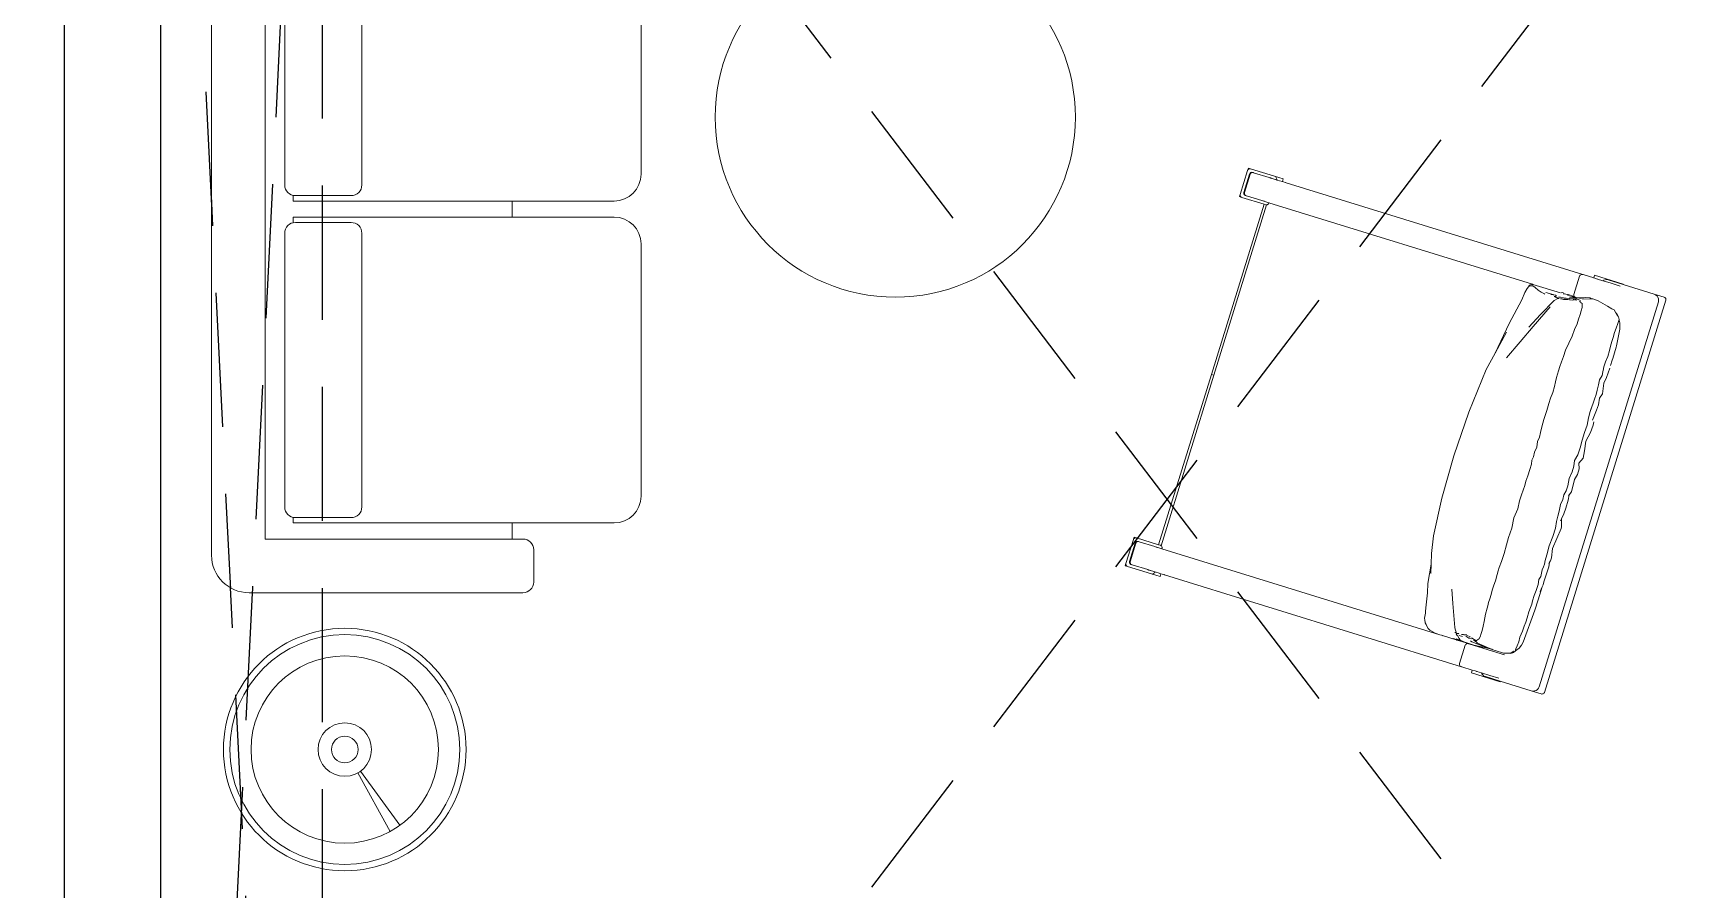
# Model space of a CAD drawing. Header units: metres. Extents: x 231 to 394, y -324 to -29.
# Drawn here: x 282.594 to 285.688, y -67.81 to -66.213 of the extents above; entities that cross this region are included whole.
import ezdxf

# ---------------------------------------------------------------- set-up
doc = ezdxf.new("R2010")
doc.units = ezdxf.units.M
doc.set_wipeout_variables(frame=1)
doc.linetypes.add('AR-01-REC$0$DASHED2', pattern=[0.375, 0.25, -0.125])
doc.linetypes.add('HIDDEN', pattern=[0.375, 0.25, -0.125])
for name, color, linetype in [('A-PISO', 30, 'Continuous'), ('AR-01-REC$0$A-MUROS', 8, 'Continuous'), ('AR-01-REC$0$A-PROY CERRAMIENTOS', 8, 'AR-01-REC$0$DASHED2'), ('AR-01-REC$0$A-PROY LINTERNILLAS', 8, 'Continuous')]:
    doc.layers.add(name, color=color, linetype=linetype)
doc.layers.add('AR-01-REC$0$A-MUEBLES', color=8, linetype='Continuous', lineweight=0)

msp = doc.modelspace()

# ---------------------------------------------------------------- linework, layer by layer
at = {"layer": 'AR-01-REC$0$A-MUEBLES', "color": 8, "transparency": 33554559}
for p, q in [((284.8557, -66.469), (284.857, -66.4647)), ((284.8569, -66.4671), (284.8562, -66.468)), ((284.8579, -66.4664), (284.8569, -66.4671)), ((284.857, -66.4647), (284.8613, -66.4661)), ((284.859, -66.466), (284.8579, -66.4664)), ((284.8602, -66.4659), (284.859, -66.466)), ((284.8613, -66.4661), (284.8602, -66.4659)), ((284.906, -66.4799), (284.8613, -66.4661)), ((284.8418, -66.5137), (284.8557, -66.469)), ((284.8486, -66.5102), (284.8592, -66.4758)), ((284.849, -66.5103), (284.8596, -66.4759)), ((284.8498, -66.5105), (284.8605, -66.4762)), ((284.8562, -66.468), (284.8557, -66.469)), ((284.8592, -66.4758), (284.8597, -66.4747)), ((284.8596, -66.4759), (284.8601, -66.4748)), ((284.8597, -66.4747), (284.8605, -66.4738)), ((284.8601, -66.4748), (284.8609, -66.4739)), ((284.8605, -66.4738), (284.8614, -66.4731)), ((284.8605, -66.4762), (284.861, -66.4751)), ((284.8609, -66.4739), (284.8618, -66.4732)), ((284.861, -66.4751), (284.8617, -66.4742)), ((284.8614, -66.4731), (284.8625, -66.4727)), ((284.8617, -66.4742), (284.8627, -66.4735)), ((284.8618, -66.4732), (284.8629, -66.4728)), ((284.8625, -66.4727), (284.8637, -66.4726)), ((284.8627, -66.4735), (284.8639, -66.4731)), ((284.8629, -66.4728), (284.864, -66.4727)), ((284.8637, -66.4726), (284.8649, -66.4728)), ((284.864, -66.4727), (284.8651, -66.473)), ((284.864, -66.4727), (284.8651, -66.4729)), ((284.8649, -66.4728), (284.8651, -66.4729)), ((284.8651, -66.4729), (284.8663, -66.4732)), ((284.8651, -66.473), (284.8652, -66.4731)), ((284.8667, -66.4734), (284.8663, -66.4732)), ((284.8957, -66.4823), (284.8667, -66.4734)), ((284.8957, -66.4823), (284.8968, -66.4828)), ((284.898, -66.483), (284.8957, -66.4823)), ((284.898, -66.483), (284.8991, -66.4836)), ((284.898, -66.483), (284.8993, -66.4835)), ((284.9003, -66.4839), (284.8993, -66.4835)), ((284.9087, -66.4864), (284.8993, -66.4835)), ((284.906, -66.4799), (284.9071, -66.4804)), ((284.906, -66.4799), (284.9219, -66.4848)), ((284.9071, -66.4804), (284.908, -66.4811)), ((284.908, -66.4811), (284.9087, -66.4821)), ((284.9087, -66.4821), (284.9091, -66.4832)), ((284.909, -66.4855), (284.9087, -66.4864)), ((284.9087, -66.4864), (284.9087, -66.4865)), ((284.9087, -66.4864), (284.9101, -66.4868)), ((284.9089, -66.4866), (284.9101, -66.4868)), ((284.9092, -66.4844), (284.909, -66.4855)), ((284.9091, -66.4832), (284.9092, -66.4844)), ((284.9101, -66.4868), (284.9106, -66.487)), ((284.9106, -66.487), (284.9117, -66.4875)), ((284.9152, -66.4884), (284.9106, -66.487)), ((284.9152, -66.4884), (284.9151, -66.4885)), ((284.9152, -66.4884), (284.9203, -66.49)), ((284.9219, -66.4848), (284.9203, -66.49)), ((284.9203, -66.49), (284.9203, -66.4901)), ((284.9203, -66.49), (284.9272, -66.4921)), ((284.9272, -66.4921), (284.9261, -66.4919)), ((285.4802, -66.6632), (284.9272, -66.4921)), ((284.8405, -66.518), (284.8418, -66.5137)), ((284.8448, -66.5194), (284.8405, -66.518)), ((284.8418, -66.5137), (284.8416, -66.5149)), ((284.8416, -66.5149), (284.8418, -66.5161)), ((284.8418, -66.5161), (284.8422, -66.5172)), ((284.8422, -66.5172), (284.8428, -66.5181)), ((284.8428, -66.5181), (284.8437, -66.5189)), ((284.8437, -66.5189), (284.8448, -66.5194)), ((284.8863, -66.5322), (284.8448, -66.5194)), ((284.8484, -66.5113), (284.8486, -66.5102)), ((284.8485, -66.5125), (284.8484, -66.5113)), ((284.8489, -66.5136), (284.8485, -66.5125)), ((284.849, -66.5103), (284.8488, -66.5114)), ((284.8488, -66.5114), (284.8489, -66.5126)), ((284.8489, -66.5126), (284.8493, -66.5137)), ((284.8496, -66.5146), (284.8489, -66.5136)), ((284.8493, -66.5137), (284.8499, -66.5147)), ((284.8498, -66.5105), (284.8496, -66.5117)), ((284.8496, -66.5117), (284.8498, -66.5129)), ((284.8505, -66.5153), (284.8496, -66.5146)), ((284.8498, -66.5129), (284.8502, -66.514)), ((284.8499, -66.5147), (284.8508, -66.5154)), ((284.8502, -66.514), (284.8509, -66.515)), ((284.8516, -66.5158), (284.8505, -66.5153)), ((284.8508, -66.5154), (284.8519, -66.5157)), ((284.8508, -66.5154), (284.8518, -66.5159)), ((284.8518, -66.5159), (284.8516, -66.5158)), ((284.8518, -66.5159), (284.853, -66.5162)), ((284.8519, -66.5157), (284.8519, -66.5158)), ((284.8534, -66.5164), (284.853, -66.5162)), ((284.8824, -66.5253), (284.8534, -66.5164)), ((284.8836, -66.5255), (284.8824, -66.5253)), ((284.8847, -66.526), (284.8824, -66.5253)), ((284.8847, -66.526), (284.8859, -66.5262)), ((284.8847, -66.526), (284.886, -66.5264)), ((284.8871, -66.5266), (284.886, -66.5264)), ((284.8954, -66.5294), (284.886, -66.5264)), ((284.8954, -66.5294), (284.8951, -66.5302)), ((284.8955, -66.5292), (284.8954, -66.5294)), ((284.8863, -66.532), (284.8863, -66.5322)), ((284.8895, -66.5332), (284.8863, -66.5322)), ((284.8895, -66.5332), (284.8907, -66.5334)), ((284.8907, -66.5334), (284.8909, -66.5334)), ((284.8909, -66.5334), (284.8918, -66.5333)), ((284.8918, -66.5333), (284.8929, -66.5329)), ((284.8929, -66.5329), (284.8939, -66.5322)), ((284.8939, -66.5322), (284.8947, -66.5313)), ((284.8947, -66.5313), (284.8951, -66.5302)), ((285.3804, -66.6831), (285.379, -66.6862)), ((285.3807, -66.6842), (285.379, -66.6862)), ((285.3804, -66.6831), (285.3818, -66.6822)), ((285.3859, -66.684), (285.3807, -66.6842)), ((285.3818, -66.6822), (285.3843, -66.6818)), ((285.3859, -66.6811), (285.3843, -66.6818)), ((285.3843, -66.6818), (285.3868, -66.6814)), ((285.3861, -66.6811), (285.3859, -66.6811)), ((285.3859, -66.6811), (285.3868, -66.6814)), ((285.3859, -66.6836), (285.3866, -66.6841)), ((285.3859, -66.684), (285.3866, -66.6841)), ((285.3866, -66.6841), (285.3914, -66.687)), ((285.3868, -66.6814), (285.3871, -66.6814)), ((285.3868, -66.6814), (285.4384, -66.6974)), ((285.4739, -66.666), (285.4633, -66.7004)), ((285.4739, -66.666), (285.4744, -66.6649)), ((285.4744, -66.6649), (285.4752, -66.664)), ((285.4752, -66.664), (285.4763, -66.6634)), ((285.4763, -66.6634), (285.4775, -66.663)), ((285.4775, -66.663), (285.4789, -66.663)), ((285.4789, -66.663), (285.4802, -66.6632)), ((285.4793, -66.6631), (285.4805, -66.6633)), ((285.4805, -66.6633), (285.4802, -66.6632)), ((285.5002, -66.6694), (285.4805, -66.6633)), ((285.5002, -66.6694), (285.5018, -66.6643)), ((285.5002, -66.6696), (285.5002, -66.6694)), ((285.5002, -66.6694), (285.5054, -66.671)), ((285.5018, -66.6643), (285.5551, -66.6808)), ((285.5054, -66.6712), (285.5054, -66.671)), ((285.5054, -66.671), (285.5089, -66.6721)), ((285.5077, -66.6719), (285.5089, -66.6721)), ((285.5089, -66.6721), (285.5155, -66.6741)), ((285.5154, -66.6743), (285.5155, -66.6741)), ((285.5175, -66.6748), (285.5155, -66.6741)), ((285.5173, -66.6749), (285.5175, -66.6748)), ((285.5175, -66.6748), (285.5187, -66.6739)), ((285.5175, -66.6748), (285.5327, -66.6795)), ((285.5187, -66.6739), (285.5215, -66.6729)), ((285.5215, -66.6729), (285.5244, -66.6726)), ((285.5244, -66.6726), (285.5273, -66.6731)), ((285.5273, -66.6731), (285.5549, -66.6816)), ((285.5327, -66.6795), (285.5495, -66.6847)), ((285.5551, -66.6808), (285.5549, -66.6816)), ((285.5549, -66.6816), (285.6128, -66.6996)), ((285.3722, -66.6963), (285.3764, -66.6892)), ((285.379, -66.6862), (285.3764, -66.6892)), ((285.3914, -66.687), (285.397, -66.6922)), ((285.397, -66.6922), (285.4021, -66.6961)), ((285.4264, -66.7112), (285.4012, -66.7377)), ((285.4021, -66.6961), (285.4083, -66.6992)), ((285.4092, -66.6995), (285.4083, -66.6992)), ((285.4092, -66.6995), (285.4086, -66.6993)), ((285.4113, -66.6967), (285.4222, -66.6999)), ((285.429, -66.7015), (285.4205, -66.7004)), ((285.4222, -66.6999), (285.4251, -66.7006)), ((285.4333, -66.7075), (285.4264, -66.7112)), ((285.4279, -66.7042), (285.4265, -66.7042)), ((285.4265, -66.7042), (285.4289, -66.7053)), ((285.4297, -66.704), (285.4279, -66.7042)), ((285.4289, -66.7053), (285.4281, -66.7053)), ((285.4298, -66.7052), (285.4289, -66.7053)), ((285.4292, -66.7016), (285.429, -66.7015)), ((285.429, -66.7015), (285.4309, -66.7027)), ((285.4298, -66.7052), (285.4305, -66.7053)), ((285.4299, -66.7049), (285.4305, -66.7053)), ((285.4305, -66.7053), (285.4334, -66.7072)), ((285.4309, -66.7027), (285.4311, -66.7029)), ((285.4333, -66.7075), (285.434, -66.7075)), ((285.4334, -66.7072), (285.434, -66.7075)), ((285.434, -66.7075), (285.4361, -66.7075)), ((285.4345, -66.705), (285.4382, -66.705)), ((285.4381, -66.7081), (285.4406, -66.7087)), ((285.4382, -66.705), (285.4428, -66.7064)), ((285.4413, -66.6968), (285.4396, -66.6971)), ((285.4422, -66.709), (285.4406, -66.7087)), ((285.4439, -66.697), (285.4413, -66.6968)), ((285.4428, -66.7064), (285.4426, -66.7061)), ((285.444, -66.7094), (285.4427, -66.7092)), ((285.4428, -66.7064), (285.445, -66.7071)), ((285.4459, -66.6991), (285.443, -66.6991)), ((285.4439, -66.7066), (285.445, -66.7071)), ((285.4523, -66.7094), (285.444, -66.7094)), ((285.4451, -66.7071), (285.445, -66.7071)), ((285.4451, -66.7071), (285.4491, -66.7072)), ((285.4459, -66.6991), (285.448, -66.6995)), ((285.448, -66.6995), (285.4526, -66.7003)), ((285.4491, -66.7072), (285.4491, -66.7072)), ((285.4491, -66.7072), (285.4553, -66.7075)), ((285.4531, -66.7017), (285.4511, -66.7015)), ((285.4523, -66.7094), (285.4552, -66.7103)), ((285.4526, -66.7003), (285.4566, -66.7016)), ((285.4531, -66.7017), (285.4598, -66.7028)), ((285.4602, -66.7043), (285.455, -66.7054)), ((285.4611, -66.7058), (285.455, -66.7054)), ((285.4551, -66.7103), (285.4552, -66.7103)), ((285.4552, -66.7103), (285.4562, -66.7101)), ((285.4553, -66.7075), (285.4553, -66.7074)), ((285.4553, -66.7075), (285.4558, -66.7075)), ((285.4558, -66.7075), (285.4628, -66.7085)), ((285.4562, -66.7101), (285.4602, -66.7106)), ((285.4643, -66.7045), (285.4598, -66.7028)), ((285.4602, -66.7043), (285.4665, -66.7061)), ((285.462, -66.7102), (285.4602, -66.7106)), ((285.4611, -66.7058), (285.4665, -66.7061)), ((285.4628, -66.7085), (285.4619, -66.7086)), ((285.462, -66.7102), (285.4631, -66.7103)), ((285.4681, -66.7085), (285.4628, -66.7085)), ((285.4631, -66.7015), (285.4633, -66.7004)), ((285.4633, -66.7027), (285.4631, -66.7015)), ((285.4638, -66.7039), (285.4633, -66.7027)), ((285.4633, -66.7103), (285.4642, -66.7103)), ((285.4643, -66.7045), (285.4638, -66.7039)), ((285.4691, -66.7063), (285.4643, -66.7045)), ((285.4658, -66.7103), (285.4666, -66.7103)), ((285.4665, -66.7061), (285.4691, -66.7063)), ((285.4666, -66.7103), (285.4687, -66.711)), ((285.4741, -66.7066), (285.4668, -66.7066)), ((285.4756, -66.7112), (285.4681, -66.7085)), ((285.4691, -66.7063), (285.4741, -66.7066)), ((285.474, -66.7135), (285.4753, -66.7146)), ((285.481, -66.7067), (285.4741, -66.7066)), ((285.4741, -66.7132), (285.4753, -66.7146)), ((285.4742, -66.7076), (285.481, -66.7067)), ((285.4753, -66.7146), (285.4759, -66.7152)), ((285.4759, -66.7152), (285.476, -66.7153)), ((285.4791, -66.7091), (285.4961, -66.7084)), ((285.481, -66.7067), (285.4844, -66.7062)), ((285.4927, -66.7068), (285.4844, -66.7062)), ((285.4961, -66.7084), (285.4927, -66.7068)), ((285.4961, -66.7084), (285.4983, -66.7083)), ((285.4983, -66.7083), (285.5084, -66.7124)), ((285.5261, -66.722), (285.5084, -66.7124)), ((285.6128, -66.6996), (285.6155, -66.7008)), ((285.6315, -66.7053), (285.6128, -66.6996)), ((285.6155, -66.7008), (285.6178, -66.7027)), ((285.6178, -66.7027), (285.6182, -66.7031)), ((285.6182, -66.7031), (285.6198, -66.7055)), ((285.6198, -66.7055), (285.6208, -66.7081)), ((285.621, -66.7109), (285.6206, -66.7137)), ((285.6208, -66.7081), (285.621, -66.7109)), ((285.6315, -66.7053), (285.6325, -66.7058)), ((285.6325, -66.7058), (285.6334, -66.7065)), ((285.6334, -66.7065), (285.6335, -66.7067)), ((285.6335, -66.7067), (285.6342, -66.7077)), ((285.6342, -66.7077), (285.6345, -66.7087)), ((285.6346, -66.7098), (285.6344, -66.711)), ((285.6345, -66.7087), (285.6346, -66.7098)), ((285.3793, -66.7612), (285.4012, -66.7377)), ((285.4191, -66.7236), (285.3873, -66.7598)), ((285.4718, -66.7466), (285.4747, -66.7377)), ((285.4747, -66.7377), (285.4767, -66.7308)), ((285.4767, -66.7308), (285.4785, -66.7247)), ((285.4769, -66.7157), (285.4784, -66.7169)), ((285.4785, -66.7247), (285.4787, -66.7211)), ((285.4786, -66.7166), (285.4787, -66.7209)), ((285.4787, -66.7209), (285.4787, -66.7202)), ((285.4787, -66.7209), (285.4787, -66.7211)), ((285.5261, -66.722), (285.5341, -66.7268)), ((285.5341, -66.7268), (285.538, -66.7291)), ((285.5416, -66.7346), (285.538, -66.7291)), ((285.5416, -66.7346), (285.5435, -66.7361)), ((285.5421, -66.7354), (285.5416, -66.7346)), ((285.5443, -66.7404), (285.5421, -66.7354)), ((285.5435, -66.7361), (285.5466, -66.742)), ((285.5443, -66.7406), (285.5443, -66.7404)), ((285.5466, -66.742), (285.5474, -66.7472)), ((285.3376, -66.7708), (285.3164, -66.8096)), ((285.3873, -66.7598), (285.3631, -66.7884)), ((285.4598, -66.7779), (285.4647, -66.7655)), ((285.4647, -66.7655), (285.4693, -66.7553)), ((285.4693, -66.7553), (285.4718, -66.7466)), ((285.5388, -66.7711), (285.5364, -66.7804)), ((285.5421, -66.7629), (285.5388, -66.7711)), ((285.5453, -66.7545), (285.5421, -66.7629)), ((285.5486, -66.7647), (285.5427, -66.7957)), ((285.5474, -66.7472), (285.5453, -66.7545)), ((285.5477, -66.748), (285.5474, -66.7472)), ((285.5477, -66.748), (285.549, -66.753)), ((285.549, -66.753), (285.5486, -66.7647)), ((285.3631, -66.7884), (285.3379, -66.8182)), ((285.4438, -66.8161), (285.4477, -66.8042)), ((285.4477, -66.8042), (285.4536, -66.791)), ((285.4536, -66.791), (285.4598, -66.7779)), ((285.5296, -66.8044), (285.5265, -66.8158)), ((285.5317, -66.7966), (285.5296, -66.8044)), ((285.5317, -66.7966), (285.5342, -66.7879)), ((285.532, -66.7952), (285.5317, -66.7966)), ((285.5364, -66.7804), (285.5342, -66.7879)), ((285.5357, -66.8194), (285.542, -66.7984)), ((285.542, -66.7984), (285.5427, -66.7957)), ((285.4345, -66.8426), (285.4372, -66.8348)), ((285.4372, -66.8348), (285.4401, -66.826)), ((285.4401, -66.826), (285.4438, -66.8161)), ((285.5193, -66.8353), (285.5175, -66.8419)), ((285.5221, -66.8259), (285.5193, -66.8353)), ((285.5265, -66.8158), (285.5221, -66.8259)), ((285.5243, -66.8553), (285.5301, -66.8377)), ((285.5316, -66.8328), (285.5347, -66.8226)), ((285.5357, -66.8194), (285.5347, -66.8226)), ((284.7927, -66.8509), (284.7881, -66.8494)), ((285.4272, -66.8718), (285.4288, -66.8631)), ((285.4288, -66.8631), (285.4306, -66.8553)), ((285.4306, -66.8553), (285.4325, -66.849)), ((285.4325, -66.849), (285.4345, -66.8426)), ((285.5093, -66.8688), (285.5069, -66.8783)), ((285.5109, -66.8591), (285.5093, -66.8688)), ((285.5158, -66.851), (285.5109, -66.8591)), ((285.5169, -66.8443), (285.5158, -66.851)), ((285.5192, -66.8656), (285.5163, -66.8856)), ((285.5169, -66.8443), (285.5175, -66.8419)), ((285.517, -66.8438), (285.5169, -66.8443)), ((285.5175, -66.8419), (285.517, -66.8438)), ((285.5243, -66.8553), (285.5192, -66.8656)), ((285.4169, -66.9034), (285.4199, -66.8938)), ((285.4199, -66.8938), (285.4238, -66.883)), ((285.4238, -66.883), (285.4272, -66.8718)), ((285.5016, -66.8955), (285.499, -66.9027)), ((285.505, -66.8868), (285.5016, -66.8955)), ((285.5069, -66.8783), (285.505, -66.8868)), ((285.511, -66.8938), (285.5094, -66.9062)), ((285.511, -66.8938), (285.5163, -66.8856)), ((285.4076, -66.9334), (285.4129, -66.9168)), ((285.4129, -66.9168), (285.4169, -66.9034)), ((285.4903, -66.9299), (285.488, -66.9438)), ((285.4937, -66.9182), (285.4903, -66.9299)), ((285.4937, -66.9182), (285.499, -66.9027)), ((285.4953, -66.9129), (285.4937, -66.9182)), ((285.499, -66.9027), (285.4953, -66.9129)), ((285.5056, -66.9159), (285.4981, -66.9348)), ((285.5094, -66.9062), (285.5056, -66.9159)), ((285.3992, -66.9662), (285.4012, -66.9577)), ((285.4012, -66.9577), (285.4035, -66.9468)), ((285.4035, -66.9468), (285.4076, -66.9334)), ((285.483, -66.9574), (285.4788, -66.972)), ((285.488, -66.9438), (285.483, -66.9574)), ((285.4853, -66.9738), (285.4941, -66.9574)), ((285.4941, -66.9574), (285.499, -66.9439)), ((285.5002, -66.9376), (285.499, -66.9439)), ((285.3902, -66.9942), (285.3943, -66.9846)), ((285.3943, -66.9846), (285.3953, -66.974)), ((285.3953, -66.974), (285.3992, -66.9662)), ((285.4749, -66.9861), (285.4707, -66.999)), ((285.4788, -66.972), (285.4749, -66.9861)), ((285.4828, -66.9917), (285.4803, -67.0056)), ((285.4828, -66.9917), (285.4853, -66.9738)), ((285.2394, -67.0008), (285.2174, -67.0797)), ((285.381, -67.0263), (285.3843, -67.0164)), ((285.3843, -67.0164), (285.3852, -67.0093)), ((285.3852, -67.0093), (285.3879, -67.0031)), ((285.3879, -67.0031), (285.3902, -66.9942)), ((285.4633, -67.0204), (285.4602, -67.0307)), ((285.4643, -67.0099), (285.4633, -67.0204)), ((285.4707, -66.999), (285.4643, -67.0099)), ((285.4722, -67.0145), (285.4803, -67.0056)), ((285.473, -67.0253), (285.4722, -67.0145)), ((285.3721, -67.0564), (285.3738, -67.0483)), ((285.3738, -67.0483), (285.3778, -67.0385)), ((285.3778, -67.0385), (285.381, -67.0263)), ((285.4544, -67.0431), (285.4517, -67.0568)), ((285.4602, -67.0307), (285.4544, -67.0431)), ((285.4647, -67.0449), (285.4588, -67.0679)), ((285.4701, -67.0357), (285.4647, -67.0449)), ((285.473, -67.0253), (285.4701, -67.0357)), ((285.2174, -67.0797), (285.202, -67.1503)), ((285.3587, -67.0999), (285.3621, -67.085)), ((285.3621, -67.085), (285.3658, -67.0739)), ((285.3658, -67.0739), (285.3689, -67.0649)), ((285.3689, -67.0649), (285.3721, -67.0564)), ((285.4429, -67.0824), (285.4386, -67.0914)), ((285.4443, -67.0738), (285.4429, -67.0824)), ((285.4487, -67.0663), (285.4443, -67.0738)), ((285.4484, -67.0983), (285.4525, -67.0837)), ((285.4517, -67.0568), (285.4487, -67.0663)), ((285.4525, -67.0837), (285.4544, -67.0734)), ((285.4532, -67.0749), (285.4544, -67.0734)), ((285.4544, -67.0734), (285.4588, -67.0679)), ((285.3474, -67.136), (285.3515, -67.1166)), ((285.3515, -67.1166), (285.3587, -67.0999)), ((285.4333, -67.1134), (285.4309, -67.1232)), ((285.436, -67.1042), (285.4333, -67.1134)), ((285.4386, -67.0914), (285.436, -67.1042)), ((285.44, -67.1186), (285.4448, -67.1092)), ((285.4448, -67.1092), (285.4484, -67.0983)), ((285.3417, -67.1529), (285.3474, -67.136)), ((285.4236, -67.1735), (285.4398, -67.1361)), ((285.4289, -67.1356), (285.4239, -67.1516)), ((285.4309, -67.1232), (285.4289, -67.1356)), ((285.4383, -67.1218), (285.44, -67.1186)), ((285.4402, -67.1333), (285.4398, -67.1361)), ((285.4403, -67.1252), (285.44, -67.1186)), ((285.4403, -67.1252), (285.4402, -67.1333)), ((284.629, -67.2015), (284.6428, -67.1568)), ((284.6357, -67.198), (284.6464, -67.1636)), ((284.6361, -67.1981), (284.6468, -67.1637)), ((284.637, -67.1984), (284.6476, -67.164)), ((284.6428, -67.1568), (284.6442, -67.1525)), ((284.6433, -67.1558), (284.6428, -67.1568)), ((284.6441, -67.1549), (284.6433, -67.1558)), ((284.645, -67.1542), (284.6441, -67.1549)), ((284.6442, -67.1525), (284.6485, -67.1539)), ((284.6461, -67.1538), (284.645, -67.1542)), ((284.6473, -67.1537), (284.6461, -67.1538)), ((284.6464, -67.1636), (284.6469, -67.1625)), ((284.6468, -67.1637), (284.6473, -67.1627)), ((284.6469, -67.1625), (284.6476, -67.1616)), ((284.6485, -67.1539), (284.6473, -67.1537)), ((284.6473, -67.1627), (284.648, -67.1617)), ((284.6476, -67.1616), (284.6486, -67.1609)), ((284.6476, -67.164), (284.6481, -67.1629)), ((284.648, -67.1617), (284.6489, -67.1611)), ((284.6481, -67.1629), (284.6489, -67.162)), ((284.6485, -67.1539), (284.6899, -67.1667)), ((284.6486, -67.1609), (284.6497, -67.1605)), ((284.6489, -67.1611), (284.65, -67.1606)), ((284.6489, -67.162), (284.6499, -67.1613)), ((284.6497, -67.1605), (284.6509, -67.1604)), ((284.6499, -67.1613), (284.651, -67.1609)), ((284.65, -67.1606), (284.6511, -67.1605)), ((284.6509, -67.1604), (284.652, -67.1606)), ((284.6511, -67.1605), (284.6522, -67.1608)), ((284.6511, -67.1605), (284.6523, -67.1607)), ((284.652, -67.1606), (284.6523, -67.1607)), ((284.6522, -67.1608), (284.6523, -67.1609)), ((284.6523, -67.1607), (284.6534, -67.1611)), ((284.6539, -67.1612), (284.6534, -67.1611)), ((284.6828, -67.1702), (284.6539, -67.1612)), ((284.6828, -67.1702), (284.6839, -67.1707)), ((284.6851, -67.1709), (284.6828, -67.1702)), ((284.6851, -67.1709), (284.6862, -67.1714)), ((284.6851, -67.1709), (284.6864, -67.1713)), ((284.6875, -67.1718), (284.6864, -67.1713)), ((284.6959, -67.1742), (284.6864, -67.1713)), ((284.6932, -67.1677), (284.6899, -67.1667)), ((284.6899, -67.1667), (284.6899, -67.1669)), ((284.6932, -67.1677), (284.6942, -67.1682)), ((284.6942, -67.1682), (284.6944, -67.1684)), ((284.6944, -67.1684), (284.6951, -67.169)), ((284.6951, -67.169), (284.6958, -67.1699)), ((284.6958, -67.1699), (284.6962, -67.171)), ((284.6959, -67.1742), (284.6958, -67.1743)), ((284.6961, -67.1733), (284.6959, -67.1742)), ((285.2138, -67.3345), (284.6959, -67.1742)), ((284.6963, -67.1722), (284.6961, -67.1733)), ((284.6962, -67.171), (284.6963, -67.1722)), ((285.202, -67.1503), (285.1978, -67.183)), ((285.3336, -67.1831), (285.3377, -67.167)), ((285.3377, -67.167), (285.3417, -67.1529)), ((285.417, -67.1684), (285.4128, -67.1853)), ((285.4239, -67.1516), (285.417, -67.1684)), ((285.4215, -67.1913), (285.4236, -67.1735)), ((284.6277, -67.2058), (284.629, -67.2015)), ((284.632, -67.2072), (284.6277, -67.2058)), ((284.629, -67.2015), (284.6288, -67.2027)), ((284.6288, -67.2027), (284.6289, -67.2039)), ((284.6289, -67.2039), (284.6293, -67.205)), ((284.6293, -67.205), (284.63, -67.2059)), ((284.63, -67.2059), (284.6309, -67.2067)), ((284.6309, -67.2067), (284.632, -67.2072)), ((284.632, -67.2072), (284.6767, -67.221)), ((284.6355, -67.1991), (284.6357, -67.198)), ((284.6357, -67.2003), (284.6355, -67.1991)), ((284.6361, -67.2014), (284.6357, -67.2003)), ((284.6361, -67.1981), (284.6359, -67.1993)), ((284.6359, -67.1993), (284.636, -67.2004)), ((284.636, -67.2004), (284.6364, -67.2015)), ((284.6367, -67.2024), (284.6361, -67.2014)), ((284.6364, -67.2015), (284.6371, -67.2025)), ((284.6376, -67.2031), (284.6367, -67.2024)), ((284.637, -67.1984), (284.6368, -67.1995)), ((284.6368, -67.1995), (284.6369, -67.2007)), ((284.6369, -67.2007), (284.6373, -67.2018)), ((284.6371, -67.2025), (284.6379, -67.2032)), ((284.6373, -67.2018), (284.6381, -67.2028)), ((284.6387, -67.2036), (284.6376, -67.2031)), ((284.6379, -67.2032), (284.639, -67.2035)), ((284.6379, -67.2032), (284.6389, -67.2037)), ((284.6389, -67.2037), (284.6387, -67.2036)), ((284.6389, -67.2037), (284.6401, -67.204)), ((284.639, -67.2035), (284.6391, -67.2036)), ((284.6406, -67.2042), (284.6401, -67.204)), ((284.6695, -67.2131), (284.6406, -67.2042)), ((285.1913, -67.2388), (285.1972, -67.2029)), ((285.1972, -67.2029), (285.1966, -67.22)), ((285.1978, -67.183), (285.1972, -67.2029)), ((285.3222, -67.2153), (285.3243, -67.2092)), ((285.3243, -67.2092), (285.3286, -67.1981)), ((285.3286, -67.1981), (285.3336, -67.1831)), ((285.4065, -67.2079), (285.4039, -67.2137)), ((285.4088, -67.2026), (285.4065, -67.2079)), ((285.4097, -67.1961), (285.4088, -67.2026)), ((285.4128, -67.1853), (285.4097, -67.1961)), ((285.4168, -67.2079), (285.4133, -67.2172)), ((285.4179, -67.1994), (285.4163, -67.2017)), ((285.4169, -67.2078), (285.4168, -67.2079)), ((285.4179, -67.1994), (285.4169, -67.2077)), ((285.4169, -67.2077), (285.4169, -67.2078)), ((285.4198, -67.1968), (285.4179, -67.1994)), ((285.4198, -67.1968), (285.421, -67.1944)), ((285.4215, -67.1913), (285.4206, -67.1942)), ((284.6707, -67.2134), (284.6695, -67.2131)), ((284.6718, -67.2139), (284.6695, -67.2131)), ((284.6718, -67.2139), (284.673, -67.2141)), ((284.6718, -67.2139), (284.6731, -67.2143)), ((284.6743, -67.2145), (284.6731, -67.2143)), ((284.6731, -67.2143), (284.6826, -67.2172)), ((284.6767, -67.221), (284.6778, -67.2212)), ((284.6926, -67.2259), (284.6767, -67.221)), ((284.6778, -67.2212), (284.679, -67.2211)), ((284.679, -67.2211), (284.6801, -67.2207)), ((284.6801, -67.2207), (284.6811, -67.22)), ((284.6811, -67.22), (284.6818, -67.2191)), ((284.6818, -67.2191), (284.6823, -67.218)), ((284.6826, -67.2172), (284.6823, -67.218)), ((284.6826, -67.217), (284.6826, -67.2172)), ((284.6839, -67.2176), (284.6826, -67.2172)), ((284.6828, -67.2171), (284.6839, -67.2176)), ((284.6845, -67.2178), (284.6839, -67.2176)), ((284.6845, -67.2178), (284.6856, -67.218)), ((284.6845, -67.2178), (284.689, -67.2192)), ((284.6891, -67.219), (284.689, -67.2192)), ((284.6942, -67.2208), (284.689, -67.2192)), ((284.6942, -67.2208), (284.6926, -67.2259)), ((284.6942, -67.2206), (284.6942, -67.2208)), ((284.6942, -67.2208), (284.7011, -67.2229)), ((284.7, -67.2224), (284.7011, -67.2229)), ((284.7011, -67.2229), (285.254, -67.394)), ((285.1907, -67.2562), (285.1913, -67.2388)), ((285.3141, -67.2423), (285.317, -67.2337)), ((285.317, -67.2337), (285.3204, -67.2224)), ((285.3204, -67.2224), (285.3222, -67.2153)), ((285.3967, -67.2405), (285.3932, -67.2519)), ((285.3979, -67.2317), (285.3967, -67.2405)), ((285.4017, -67.2258), (285.3979, -67.2317)), ((285.4029, -67.2198), (285.4017, -67.2258)), ((285.4039, -67.2137), (285.4029, -67.2198)), ((285.4058, -67.2414), (285.4071, -67.2359)), ((285.4133, -67.2172), (285.4071, -67.2359)), ((285.1907, -67.2562), (285.1882, -67.2788)), ((285.2376, -67.2763), (285.2362, -67.2492)), ((285.3045, -67.2746), (285.3068, -67.2672)), ((285.3068, -67.2672), (285.3093, -67.2591)), ((285.3093, -67.2591), (285.3113, -67.2512)), ((285.3141, -67.2423), (285.3113, -67.2512)), ((285.3862, -67.271), (285.3847, -67.2773)), ((285.3896, -67.2613), (285.3862, -67.271)), ((285.3896, -67.2613), (285.3932, -67.2519)), ((285.3906, -67.2883), (285.3966, -67.2691)), ((285.3966, -67.2691), (285.4041, -67.2453)), ((285.4005, -67.2536), (285.4041, -67.2453)), ((285.4041, -67.2453), (285.4058, -67.2414)), ((285.1862, -67.2972), (285.1853, -67.3036)), ((285.1869, -67.2942), (285.1862, -67.2972)), ((285.1868, -67.2907), (285.1882, -67.2788)), ((285.1868, -67.2907), (285.1869, -67.2942)), ((285.2416, -67.321), (285.2376, -67.2763)), ((285.2959, -67.3097), (285.2985, -67.2961)), ((285.2985, -67.2961), (285.3015, -67.285)), ((285.3015, -67.285), (285.3027, -67.2802)), ((285.3027, -67.2802), (285.3045, -67.2746)), ((285.3688, -67.3481), (285.3906, -67.2883)), ((285.3763, -67.3026), (285.3737, -67.3108)), ((285.3794, -67.292), (285.3763, -67.3026)), ((285.3823, -67.2836), (285.3794, -67.292)), ((285.3847, -67.2773), (285.3823, -67.2836)), ((285.1853, -67.3036), (285.1859, -67.3075)), ((285.1865, -67.3121), (285.1859, -67.3075)), ((285.1859, -67.3075), (285.1863, -67.3108)), ((285.1865, -67.3121), (285.1884, -67.3155)), ((285.1895, -67.3182), (285.1884, -67.3155)), ((285.1895, -67.3182), (285.1917, -67.3226)), ((285.1917, -67.3226), (285.1948, -67.3257)), ((285.2051, -67.3314), (285.1948, -67.3257)), ((285.2138, -67.3343), (285.2051, -67.3314)), ((285.2436, -67.3301), (285.2413, -67.3303)), ((285.2416, -67.3211), (285.2416, -67.321)), ((285.2417, -67.3217), (285.2416, -67.3211)), ((285.2417, -67.3217), (285.2445, -67.3318)), ((285.2439, -67.3301), (285.2436, -67.3301)), ((285.2437, -67.3297), (285.2439, -67.3301)), ((285.2437, -67.3303), (285.2439, -67.3303)), ((285.2437, -67.3325), (285.2438, -67.3328)), ((285.2437, -67.3325), (285.2437, -67.3326)), ((285.2438, -67.3328), (285.2461, -67.3358)), ((285.2439, -67.3301), (285.2439, -67.3303)), ((285.2439, -67.3303), (285.2445, -67.3318)), ((285.2453, -67.3322), (285.2444, -67.3321)), ((285.2453, -67.3322), (285.2445, -67.3318)), ((285.2482, -67.3322), (285.2453, -67.3322)), ((285.2482, -67.3322), (285.2491, -67.3324)), ((285.2567, -67.3339), (285.2542, -67.3337)), ((285.2571, -67.3339), (285.2567, -67.3339)), ((285.257, -67.334), (285.2571, -67.3339)), ((285.2578, -67.334), (285.2571, -67.3339)), ((285.2624, -67.3344), (285.2618, -67.334)), ((285.2886, -67.3382), (285.2903, -67.3322)), ((285.2903, -67.3322), (285.2922, -67.3263)), ((285.2922, -67.3263), (285.2944, -67.3184)), ((285.2944, -67.3184), (285.2959, -67.3097)), ((285.3675, -67.328), (285.3627, -67.3387)), ((285.3709, -67.3187), (285.3675, -67.328)), ((285.3737, -67.3108), (285.3709, -67.3187)), ((285.2138, -67.3343), (285.2166, -67.3353)), ((285.2138, -67.3343), (285.2138, -67.3345)), ((285.2166, -67.3353), (285.2138, -67.3345)), ((285.2166, -67.3353), (285.2189, -67.3362)), ((285.2458, -67.3444), (285.2166, -67.3353)), ((285.2408, -67.3422), (285.2373, -67.3416)), ((285.2373, -67.3416), (285.2436, -67.3431)), ((285.2408, -67.3422), (285.2389, -67.3415)), ((285.2436, -67.3431), (285.2408, -67.3422)), ((285.2497, -67.345), (285.2436, -67.3431)), ((285.2443, -67.3417), (285.2476, -67.3433)), ((285.2446, -67.3442), (285.2458, -67.3444)), ((285.2458, -67.3444), (285.2497, -67.345)), ((285.2673, -67.351), (285.2458, -67.3444)), ((285.2462, -67.3358), (285.2461, -67.3358)), ((285.2463, -67.3361), (285.2462, -67.3358)), ((285.2463, -67.3358), (285.2462, -67.3358)), ((285.2496, -67.3414), (285.2463, -67.3361)), ((285.2556, -67.3464), (285.2476, -67.3433)), ((285.2477, -67.3359), (285.2477, -67.3359)), ((285.2496, -67.3414), (285.2514, -67.3443)), ((285.2583, -67.3478), (285.2497, -67.345)), ((285.2556, -67.3377), (285.2498, -67.336)), ((285.261, -67.3538), (285.2504, -67.3882)), ((285.2514, -67.3443), (285.2556, -67.3464)), ((285.2556, -67.3464), (285.2583, -67.3478)), ((285.2583, -67.3478), (285.2585, -67.3479)), ((285.2617, -67.3344), (285.2585, -67.3344)), ((285.2768, -67.3539), (285.2585, -67.3479)), ((285.261, -67.3538), (285.2616, -67.3527)), ((285.2616, -67.3527), (285.2624, -67.3519)), ((285.2617, -67.3344), (285.2624, -67.3344)), ((285.2621, -67.3368), (285.2677, -67.3408)), ((285.267, -67.3371), (285.2624, -67.3344)), ((285.2624, -67.3519), (285.2634, -67.3512)), ((285.2634, -67.3512), (285.2647, -67.3509)), ((285.2647, -67.3509), (285.266, -67.3508)), ((285.266, -67.3508), (285.2673, -67.351)), ((285.2665, -67.3509), (285.2677, -67.3512)), ((285.2677, -67.3512), (285.2673, -67.351)), ((285.2677, -67.3408), (285.2717, -67.3418)), ((285.3198, -67.3673), (285.2677, -67.3512)), ((285.2682, -67.3374), (285.2695, -67.3382)), ((285.2695, -67.3382), (285.2694, -67.3382)), ((285.2695, -67.3382), (285.2704, -67.3388)), ((285.2708, -67.346), (285.2729, -67.3479)), ((285.2727, -67.3402), (285.2809, -67.3454)), ((285.2729, -67.3479), (285.2935, -67.3559)), ((285.276, -67.344), (285.2817, -67.348)), ((285.2901, -67.3573), (285.2768, -67.3539)), ((285.2944, -67.3578), (285.2768, -67.3539)), ((285.2809, -67.3454), (285.2814, -67.3455)), ((285.2814, -67.3455), (285.2809, -67.3457)), ((285.2814, -67.3452), (285.2816, -67.3453)), ((285.2816, -67.3453), (285.2814, -67.3455)), ((285.2858, -67.3429), (285.2816, -67.3453)), ((285.2817, -67.348), (285.2838, -67.3487)), ((285.2827, -67.3496), (285.3126, -67.3622)), ((285.2856, -67.3433), (285.2858, -67.3429)), ((285.2858, -67.3428), (285.2859, -67.3428)), ((285.2858, -67.3429), (285.2859, -67.3428)), ((285.2859, -67.3428), (285.286, -67.3426)), ((285.286, -67.3426), (285.2886, -67.3382)), ((285.286, -67.3426), (285.286, -67.3426)), ((285.2901, -67.3573), (285.2944, -67.3578)), ((285.2935, -67.3559), (285.3102, -67.3614)), ((285.3101, -67.3614), (285.2944, -67.3578)), ((285.3102, -67.3614), (285.3101, -67.3614)), ((285.3102, -67.3614), (285.3126, -67.3622)), ((285.3165, -67.3638), (285.3126, -67.3622)), ((285.3319, -67.3685), (285.3165, -67.3638)), ((285.3508, -67.3649), (285.3505, -67.3652)), ((285.3536, -67.3649), (285.3509, -67.3673)), ((285.3536, -67.3649), (285.354, -67.3647)), ((285.3537, -67.3648), (285.3536, -67.3649)), ((285.3552, -67.3609), (285.3537, -67.3648)), ((285.3571, -67.3628), (285.354, -67.3647)), ((285.3576, -67.3552), (285.3552, -67.3609)), ((285.3611, -67.3593), (285.3571, -67.3628)), ((285.3605, -67.3478), (285.3576, -67.3552)), ((285.3627, -67.3387), (285.3605, -67.3478)), ((285.3611, -67.3593), (285.3654, -67.354)), ((285.3688, -67.3481), (285.3654, -67.354)), ((285.2502, -67.3894), (285.2504, -67.3882)), ((285.2504, -67.3906), (285.2502, -67.3894)), ((285.2509, -67.3917), (285.2504, -67.3906)), ((285.2517, -67.3927), (285.2509, -67.3917)), ((285.2528, -67.3935), (285.2517, -67.3927)), ((285.254, -67.394), (285.2528, -67.3935)), ((285.2544, -67.3941), (285.2533, -67.3936)), ((285.2544, -67.3941), (285.254, -67.394)), ((285.2741, -67.4002), (285.2544, -67.3941)), ((285.3342, -67.3718), (285.3198, -67.3673)), ((285.3319, -67.3685), (285.3358, -67.369)), ((285.3358, -67.369), (285.3431, -67.3685)), ((285.3475, -67.3675), (285.3431, -67.3685)), ((285.3431, -67.3685), (285.345, -67.3692)), ((285.3468, -67.3688), (285.345, -67.3692)), ((285.3494, -67.3678), (285.3468, -67.3688)), ((285.3475, -67.3675), (285.3503, -67.3654)), ((285.3509, -67.3673), (285.3494, -67.3678)), ((285.35, -67.3665), (285.3501, -67.3664)), ((285.3503, -67.3654), (285.3505, -67.3652)), ((285.3504, -67.3653), (285.3505, -67.3652)), ((285.2725, -67.4054), (285.2741, -67.4002)), ((285.3258, -67.4219), (285.2725, -67.4054)), ((285.2741, -67.4002), (285.2741, -67.4001)), ((285.2741, -67.4002), (285.2792, -67.4018)), ((285.2792, -67.4018), (285.2793, -67.4017)), ((285.2792, -67.4018), (285.2827, -67.4029)), ((285.2816, -67.4024), (285.2827, -67.4029)), ((285.2827, -67.4029), (285.2914, -67.4056)), ((285.2913, -67.4054), (285.2914, -67.4056)), ((285.2914, -67.4056), (285.2919, -67.407)), ((285.3065, -67.4103), (285.2914, -67.4056)), ((285.2919, -67.407), (285.2936, -67.4094)), ((285.2936, -67.4094), (285.2958, -67.4113)), ((285.2958, -67.4113), (285.2985, -67.4125)), ((285.2985, -67.4125), (285.3261, -67.421)), ((285.3233, -67.4155), (285.3065, -67.4103)), ((285.3261, -67.421), (285.3258, -67.4219)), ((285.3261, -67.421), (285.384, -67.439)), ((285.3869, -67.4395), (285.384, -67.439)), ((285.384, -67.439), (285.4026, -67.4447)), ((285.3898, -67.4392), (285.3869, -67.4395)), ((285.3898, -67.4392), (285.3904, -67.439)), ((285.3931, -67.438), (285.3904, -67.439)), ((285.3954, -67.4364), (285.3931, -67.438)), ((285.3972, -67.4342), (285.3954, -67.4364)), ((285.3984, -67.4316), (285.3972, -67.4342)), ((285.4026, -67.4447), (285.4038, -67.4449)), ((285.4038, -67.4449), (285.4049, -67.4448)), ((285.4049, -67.4448), (285.4051, -67.4447)), ((285.4051, -67.4447), (285.4062, -67.4443)), ((285.4062, -67.4443), (285.4071, -67.4437)), ((285.4071, -67.4437), (285.4078, -67.4428)), ((285.4078, -67.4428), (285.4083, -67.4418)), ((283.1983, -67.5918), (283.2588, -67.7008)), ((283.2034, -67.5886), (283.2765, -67.6895))]:
    msp.add_line(p, q, dxfattribs=at)
for centre, radius in [((284.1995, -66.3698), 0.3354), ((283.1742, -67.5483), 0.2259), ((283.1742, -67.5483), 0.2141), ((283.1742, -67.5483), 0.1745), ((283.1742, -67.5483), 0.0498), ((283.1742, -67.5483), 0.0249)]:
    msp.add_circle(centre, radius, dxfattribs=at)
for points, invisible_edges in [([(284.8954, -66.5294), (285.3859, -66.6811), (284.8951, -66.5302)], 2), ([(284.8863, -66.5322), (284.8895, -66.5332), (284.7881, -66.8494)], 2), ([(284.8907, -66.5334), (284.7881, -66.8494), (284.8895, -66.5332)], 3), ([(284.7927, -66.8509), (284.7881, -66.8494), (284.8909, -66.5334)], 2), ([(284.8907, -66.5334), (284.8909, -66.5334), (284.7881, -66.8494)], 14), ([(284.8909, -66.5334), (285.2997, -66.8402), (284.7927, -66.8509)], 3), ([(284.8918, -66.5333), (285.3859, -66.6811), (284.8909, -66.5334)], 3), ([(285.3164, -66.8096), (285.2997, -66.8402), (284.8909, -66.5334)], 14), ([(285.3425, -66.7544), (285.3164, -66.8096), (284.8909, -66.5334)], 14), ([(285.3662, -66.71), (285.3425, -66.7544), (284.8909, -66.5334)], 14), ([(285.3722, -66.6963), (285.3662, -66.71), (284.8909, -66.5334)], 14), ([(285.3764, -66.6892), (285.3722, -66.6963), (284.8909, -66.5334)], 14), ([(285.379, -66.6862), (285.3764, -66.6892), (284.8909, -66.5334)], 14), ([(285.3804, -66.6831), (285.379, -66.6862), (284.8909, -66.5334)], 14), ([(285.3818, -66.6822), (285.3804, -66.6831), (284.8909, -66.5334)], 14), ([(285.3843, -66.6818), (285.3818, -66.6822), (284.8909, -66.5334)], 14), ([(285.3859, -66.6811), (285.3843, -66.6818), (284.8909, -66.5334)], 14), ([(284.8929, -66.5329), (285.3859, -66.6811), (284.8918, -66.5333)], 3), ([(284.8939, -66.5322), (285.3859, -66.6811), (284.8929, -66.5329)], 3), ([(284.8947, -66.5313), (285.3859, -66.6811), (284.8939, -66.5322)], 3), ([(284.8951, -66.5302), (285.3859, -66.6811), (284.8947, -66.5313)], 3), ([(285.6344, -66.711), (285.4083, -67.4418), (285.3984, -67.4316)], 14), ([(285.6206, -66.7137), (285.6344, -66.711), (285.3984, -67.4316)], 3), ([(285.6128, -66.6996), (285.6315, -66.7053), (285.6155, -66.7008)], 2), ([(285.6155, -66.7008), (285.6315, -66.7053), (285.6178, -66.7027)], 3), ([(285.6178, -66.7027), (285.6315, -66.7053), (285.6182, -66.7031)], 3), ([(285.6182, -66.7031), (285.6315, -66.7053), (285.6198, -66.7055)], 3), ([(285.6315, -66.7053), (285.6325, -66.7058), (285.6198, -66.7055)], 14), ([(285.6198, -66.7055), (285.6342, -66.7077), (285.6208, -66.7081)], 3), ([(285.6335, -66.7067), (285.6342, -66.7077), (285.6198, -66.7055)], 14), ([(285.6334, -66.7065), (285.6335, -66.7067), (285.6198, -66.7055)], 14), ([(285.6325, -66.7058), (285.6334, -66.7065), (285.6198, -66.7055)], 14), ([(285.621, -66.7109), (285.6344, -66.711), (285.6206, -66.7137)], 3), ([(285.6342, -66.7077), (285.6345, -66.7087), (285.6208, -66.7081)], 14), ([(285.6208, -66.7081), (285.6346, -66.7098), (285.621, -66.7109)], 3), ([(285.6345, -66.7087), (285.6346, -66.7098), (285.6208, -66.7081)], 14), ([(285.6346, -66.7098), (285.6344, -66.711), (285.621, -66.7109)], 14), ([(284.7881, -66.8494), (284.7927, -66.8509), (284.6899, -67.1667)], 2), ([(284.6899, -67.1667), (284.7927, -66.8509), (284.6932, -67.1677)], 3), ([(284.6932, -67.1677), (284.7927, -66.8509), (284.6942, -67.1682)], 3), ([(284.6944, -67.1684), (284.6942, -67.1682), (284.7927, -66.8509)], 2), ([(284.7927, -66.8509), (285.202, -67.1503), (284.6944, -67.1684)], 3), ([(285.2997, -66.8402), (285.2675, -66.9195), (284.7927, -66.8509)], 14), ([(285.2174, -67.0797), (285.202, -67.1503), (284.7927, -66.8509)], 14), ([(285.2394, -67.0008), (285.2174, -67.0797), (284.7927, -66.8509)], 14), ([(285.2675, -66.9195), (285.2394, -67.0008), (284.7927, -66.8509)], 14), ([(284.6944, -67.1684), (285.202, -67.1503), (284.6951, -67.169)], 3), ([(284.6951, -67.169), (285.202, -67.1503), (284.6958, -67.1699)], 3), ([(284.6958, -67.1699), (285.202, -67.1503), (284.6962, -67.171)], 3), ([(285.202, -67.1503), (285.1978, -67.183), (284.6959, -67.1742)], 14), ([(284.6961, -67.1733), (285.202, -67.1503), (284.6959, -67.1742)], 3), ([(285.2138, -67.3345), (284.6959, -67.1742), (285.2138, -67.3343)], 2), ([(285.2051, -67.3314), (285.2138, -67.3343), (284.6959, -67.1742)], 14), ([(285.1948, -67.3257), (285.2051, -67.3314), (284.6959, -67.1742)], 14), ([(285.1917, -67.3226), (285.1948, -67.3257), (284.6959, -67.1742)], 14), ([(285.1895, -67.3182), (285.1917, -67.3226), (284.6959, -67.1742)], 14), ([(285.1884, -67.3155), (285.1895, -67.3182), (284.6959, -67.1742)], 14), ([(285.1865, -67.3121), (285.1884, -67.3155), (284.6959, -67.1742)], 14), ([(285.1859, -67.3075), (285.1865, -67.3121), (284.6959, -67.1742)], 14), ([(285.1853, -67.3036), (285.1859, -67.3075), (284.6959, -67.1742)], 14), ([(285.1862, -67.2972), (285.1853, -67.3036), (284.6959, -67.1742)], 14), ([(285.1869, -67.2942), (285.1862, -67.2972), (284.6959, -67.1742)], 14), ([(285.1868, -67.2907), (285.1869, -67.2942), (284.6959, -67.1742)], 14), ([(285.1882, -67.2788), (285.1868, -67.2907), (284.6959, -67.1742)], 14), ([(285.1907, -67.2562), (285.1882, -67.2788), (284.6959, -67.1742)], 14), ([(285.1913, -67.2388), (285.1907, -67.2562), (284.6959, -67.1742)], 14), ([(285.1972, -67.2029), (285.1913, -67.2388), (284.6959, -67.1742)], 14), ([(285.1978, -67.183), (285.1972, -67.2029), (284.6959, -67.1742)], 14), ([(284.6963, -67.1722), (285.202, -67.1503), (284.6961, -67.1733)], 3), ([(284.6962, -67.171), (285.202, -67.1503), (284.6963, -67.1722)], 3), ([(285.384, -67.439), (285.4062, -67.4443), (285.4026, -67.4447)], 3), ([(285.4071, -67.4437), (285.4062, -67.4443), (285.384, -67.439)], 14), ([(285.3869, -67.4395), (285.4071, -67.4437), (285.384, -67.439)], 3), ([(285.3869, -67.4395), (285.3898, -67.4392), (285.4083, -67.4418)], 14), ([(285.4078, -67.4428), (285.4071, -67.4437), (285.3869, -67.4395)], 14), ([(285.4083, -67.4418), (285.4078, -67.4428), (285.3869, -67.4395)], 14), ([(285.3904, -67.439), (285.4083, -67.4418), (285.3898, -67.4392)], 3), ([(285.3931, -67.438), (285.4083, -67.4418), (285.3904, -67.439)], 3), ([(285.3954, -67.4364), (285.4083, -67.4418), (285.3931, -67.438)], 3), ([(285.3972, -67.4342), (285.4083, -67.4418), (285.3954, -67.4364)], 3), ([(285.3984, -67.4316), (285.4083, -67.4418), (285.3972, -67.4342)], 3), ([(285.4062, -67.4443), (285.4051, -67.4447), (285.4026, -67.4447)], 14), ([(285.4038, -67.4449), (285.4026, -67.4447), (285.4049, -67.4448)], 2), ([(285.4051, -67.4447), (285.4049, -67.4448), (285.4026, -67.4447)], 14)]:
    msp.add_3dface(points, dxfattribs=dict(at, invisible_edges=invisible_edges))
msp.add_3dface([(285.2166, -67.3353), (285.2138, -67.3345), (285.2138, -67.3343)], dxfattribs=at)

# ---------------------------------------------------------------- wipeouts: each hides what was drawn before it
at = {"color": 8, "transparency": 33554559}
msp.add_wipeout([(283.5259, -65.2434), (283.5245, -65.3137), (283.5202, -65.3202), (283.5108, -65.3255), (283.486, -65.3261), (283.486, -65.3561), (283.676, -65.3561), (283.692, -65.3587), (283.7055, -65.3657), (283.7198, -65.3819), (283.7254, -65.3981), (283.726, -65.408), (283.7256, -65.883), (283.7191, -65.9015), (283.7039, -65.9176), (283.6881, -65.9246), (283.6672, -65.9261), (283.486, -65.9261), (283.486, -65.9561), (283.676, -65.9561), (283.6927, -65.9589), (283.7051, -65.9654), (283.7159, -65.9758), (283.7248, -65.9951), (283.726, -66.0061), (283.7255, -66.4831), (283.7163, -66.5057), (283.7008, -66.5195), (283.6791, -66.526), (283.486, -66.5261), (283.486, -66.5561), (283.676, -66.5561), (283.692, -66.5587), (283.7114, -66.5707), (283.7234, -66.5901), (283.726, -66.6105), (283.7256, -67.0827), (283.7173, -67.1044), (283.7016, -67.119), (283.676, -67.1261), (283.486, -67.1261), (283.486, -67.1522), (283.486, -67.1561), (283.5062, -67.1552), (283.5117, -67.1569), (283.5175, -67.1597), (283.5215, -67.1633), (283.5246, -67.1686), (283.526, -67.1761), (283.5258, -67.2388), (283.5226, -67.2473), (283.5185, -67.2517), (283.5136, -67.2546), (283.506, -67.2561), (282.996, -67.2561), (282.9749, -67.2528), (282.9513, -67.2399), (282.9342, -67.2189), (282.9262, -67.1912), (282.926, -65.3047), (282.9285, -65.2778), (282.9415, -65.2522), (282.9624, -65.2347), (282.996, -65.2261), (283.3122, -65.2261), (283.506, -65.2261), (283.5152, -65.2283), (283.5218, -65.2338), (283.5245, -65.2385)], dxfattribs=at).dxf.layer = 'AR-01-REC$0$A-MUEBLES'

# ---------------------------------------------------------------- next in the draw order: linework, layer by layer
at = {"layer": 'A-PISO', "ltscale": 100}
msp.add_circle((268.4684, -66.1867), 37.5515, dxfattribs=at)
at = {"layer": 'AR-01-REC$0$A-MUEBLES', "color": 8, "transparency": 33554559}
for p, q in [((282.926, -67.1861), (282.926, -65.2961)), ((283.026, -65.3261), (283.026, -67.1561)), ((283.0624, -66.4961), (283.0624, -65.9861)), ((283.206, -66.4961), (283.206, -65.9861)), ((283.726, -66.4761), (283.726, -66.0061)), ((283.0782, -66.5261), (283.0782, -66.5161)), ((283.676, -66.5261), (283.0782, -66.5261)), ((283.186, -66.5161), (283.0824, -66.5161)), ((283.486, -66.5561), (283.486, -66.5261)), ((283.676, -66.5561), (283.0782, -66.5561)), ((283.0782, -66.5665), (283.0782, -66.5561)), ((283.0624, -67.0961), (283.0624, -66.5861)), ((283.186, -66.5661), (283.0824, -66.5661)), ((283.206, -67.0961), (283.206, -66.5861)), ((283.726, -67.0761), (283.726, -66.6061)), ((283.0782, -67.1261), (283.0782, -67.1161)), ((283.186, -67.1161), (283.0824, -67.1161)), ((283.676, -67.1261), (283.0782, -67.1261)), ((283.486, -67.1561), (283.486, -67.1261)), ((283.026, -67.1561), (283.506, -67.1561)), ((283.526, -67.1761), (283.526, -67.2361)), ((283.506, -67.2561), (282.996, -67.2561))]:
    msp.add_line(p, q, dxfattribs=at)
for centre, radius, start, end in [((283.0824, -66.4961), 0.02, 180, 270), ((283.186, -66.4961), 0.02, 270, 0), ((283.676, -66.4761), 0.05, 270, 0), ((283.676, -66.6061), 0.05, 0, 90), ((283.0824, -66.5861), 0.02, 90, 180), ((283.186, -66.5861), 0.02, 0, 90), ((283.676, -67.0761), 0.05, 270, 0), ((283.0824, -67.0961), 0.02, 180, 270), ((283.186, -67.0961), 0.02, 270, 0), ((283.506, -67.1761), 0.02, 0, 90), ((282.996, -67.1861), 0.07, 180, 270), ((283.506, -67.2361), 0.02, 270, 0)]:
    msp.add_arc(centre, radius, start, end, dxfattribs=at)
at = {"layer": 'AR-01-REC$0$A-MUROS', "linetype": 'Continuous'}
msp.add_lwpolyline([(286.9819, -64.4423), (282.8319, -64.4423), (282.8319, -60.7323), (283.1019, -60.7323), (283.1019, -60.5523), (282.6519, -60.5523), (282.6519, -70.8723), (285.5519, -70.8723), (285.5519, -70.6923), (282.8319, -70.6923), (282.8319, -64.6223), (286.9819, -64.6223)], close=True, dxfattribs=at)
at = {"layer": 'AR-01-REC$0$A-PROY CERRAMIENTOS'}
for p, q in [((286.5786, -64.6223), (282.8319, -69.5423)), ((286.5786, -69.5423), (282.8339, -64.6223))]:
    msp.add_line(p, q, dxfattribs=at)
at = {"layer": 'AR-01-REC$0$A-PROY LINTERNILLAS', "linetype": 'HIDDEN'}
for points in [[(283.132, -70.6923), (282.8319, -64.6223)], [(283.132, -64.6223), (282.8319, -70.6923)], [(282.832, -64.6223), (283.132, -64.6223), (283.132, -70.6923), (282.8319, -70.6923)]]:
    msp.add_lwpolyline(points, dxfattribs=at)

doc.saveas('drawing.dxf')
